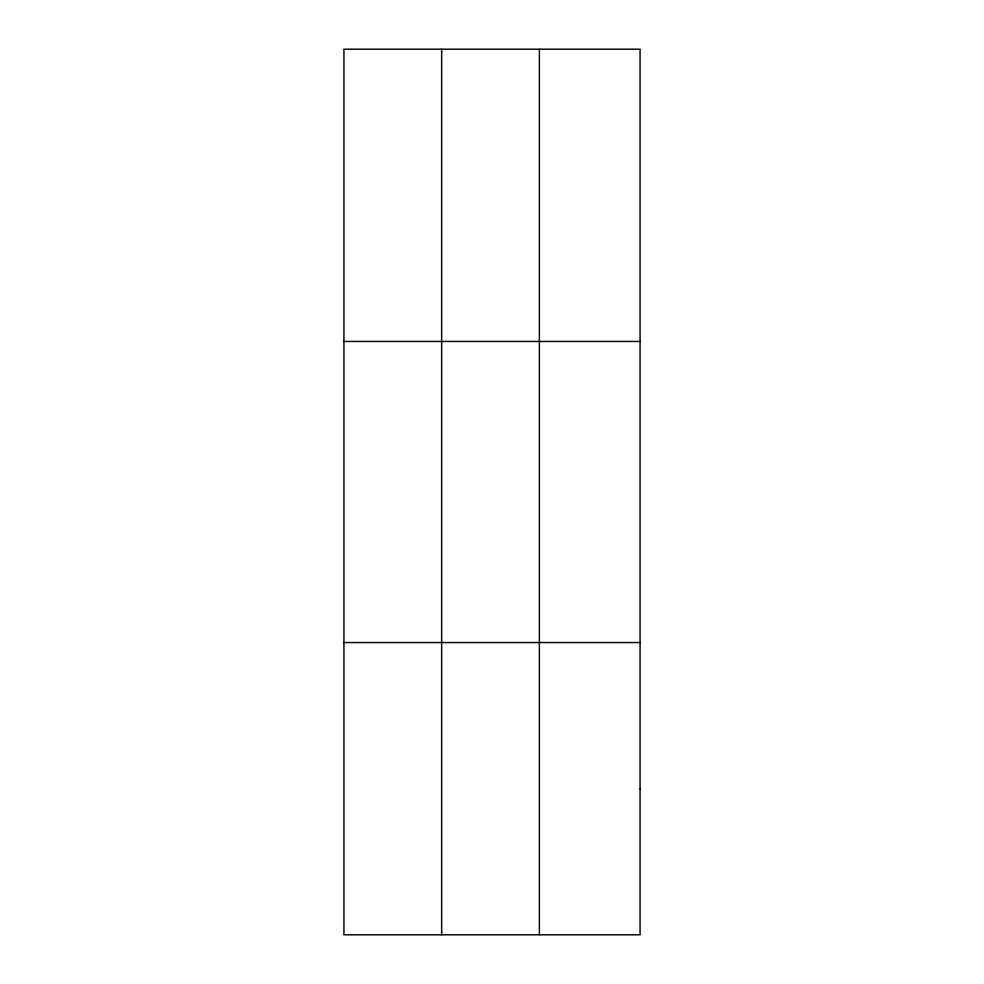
<?xml version="1.0" encoding="UTF-8"?>
<svg xmlns="http://www.w3.org/2000/svg" width="984" height="984" viewBox="0 0 984 984"><rect width="100%" height="100%" fill="white"/><g stroke="black" fill="none" stroke-linecap="round" stroke-linejoin="round"><path stroke-width="1.48" d="M441.656 934.8L441.656 49.2M539.38 934.8L539.38 49.2M343.933 341.448L640.067 341.448M343.933 642.552L640.067 642.552M640.067 788.676L640.067 934.8L343.933 934.8L343.933 49.2L640.067 49.2L640.067 788.676"/></g></svg>
